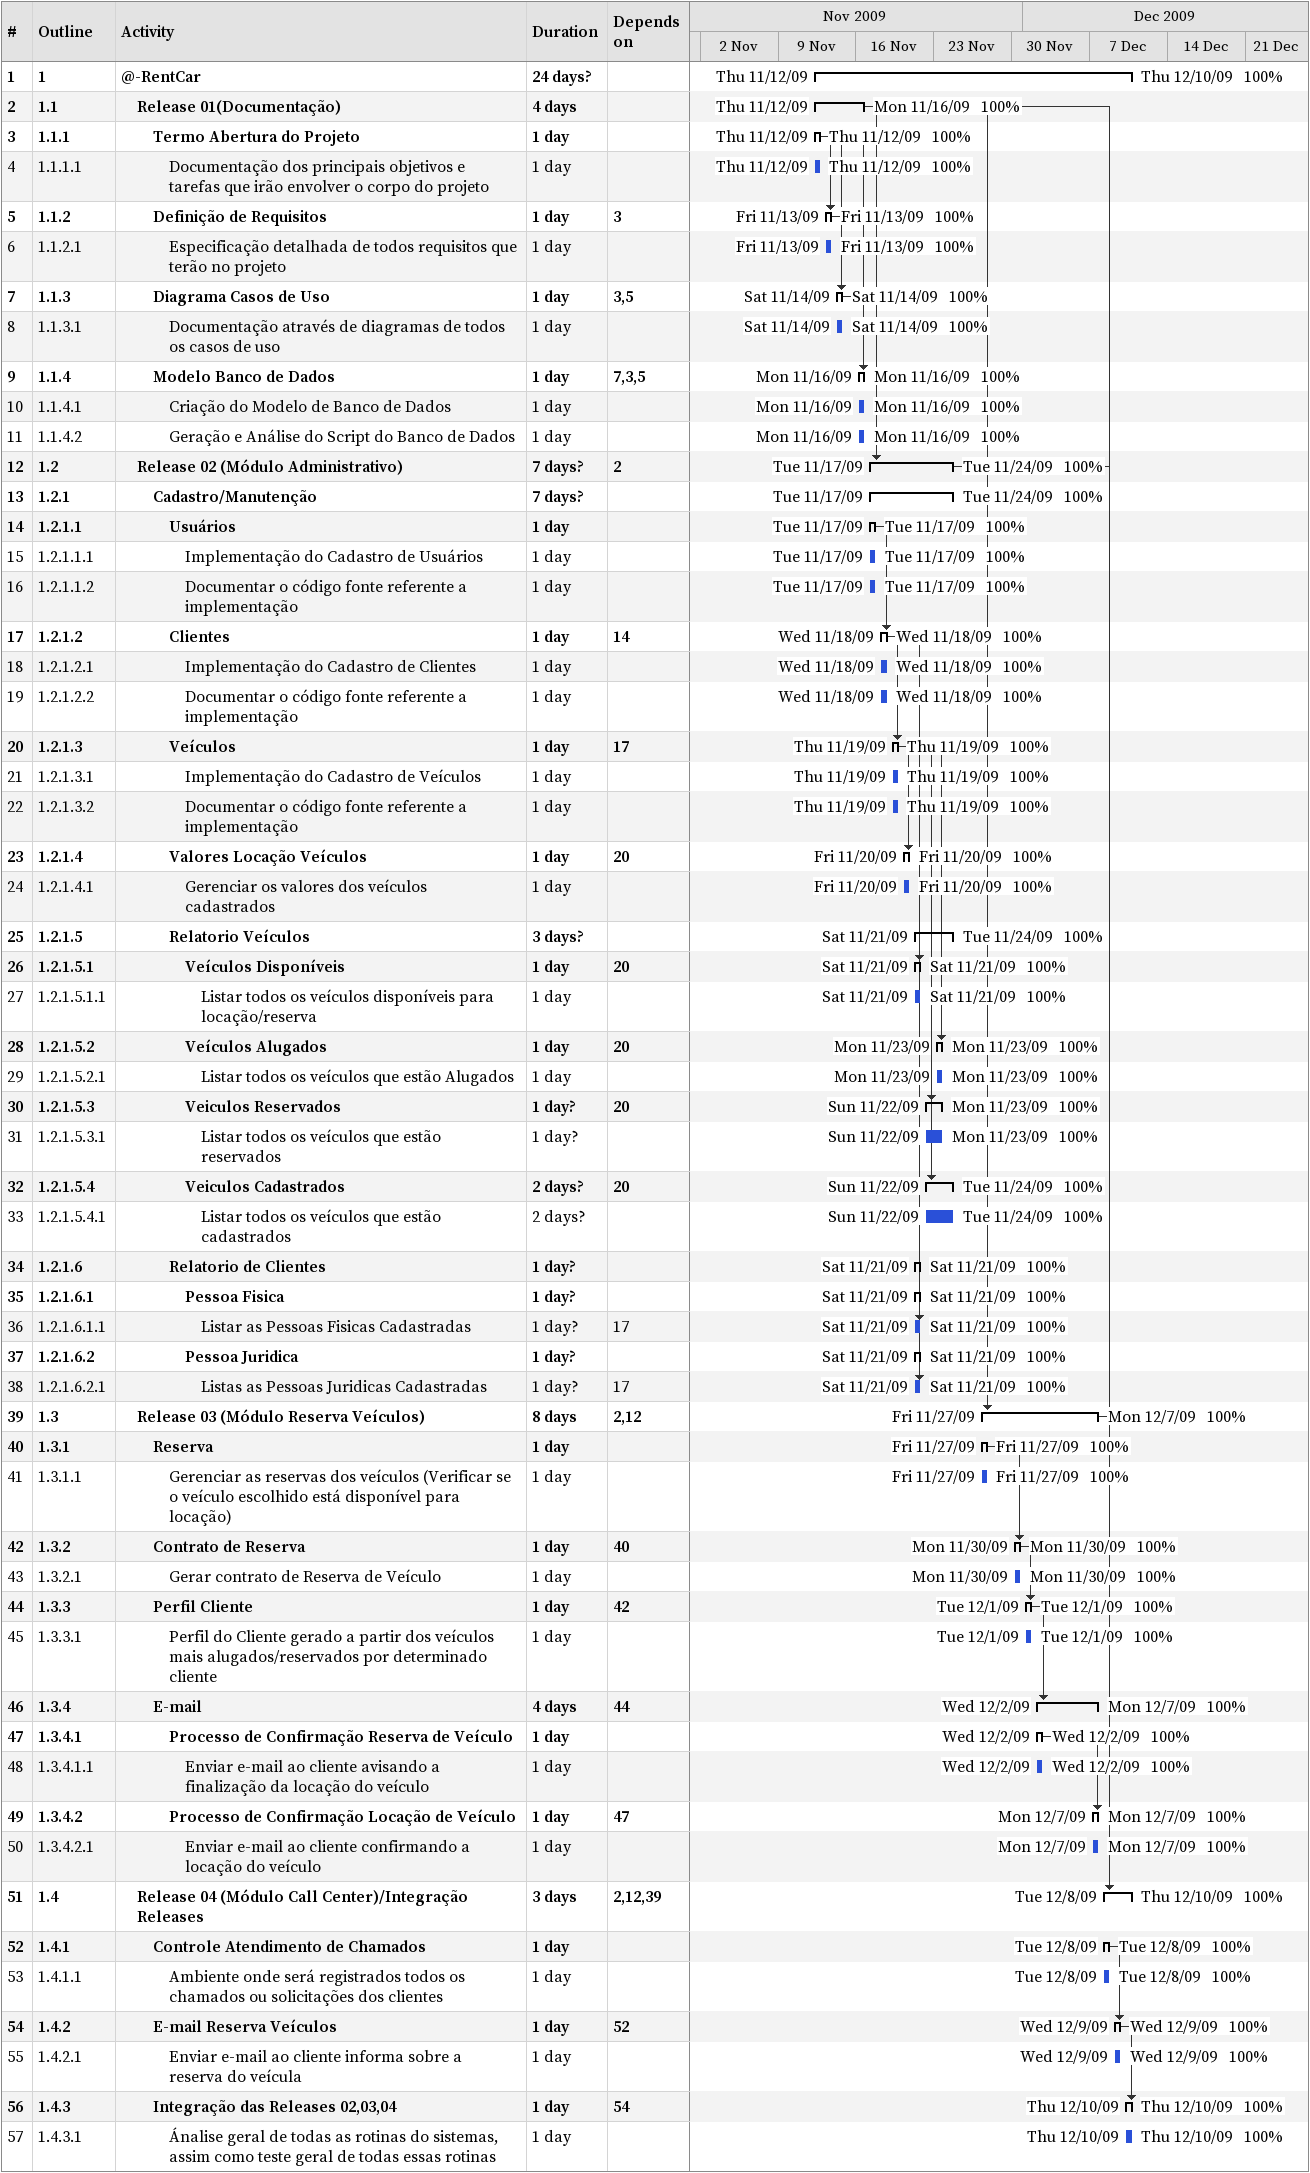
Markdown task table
| ID | WBS | Task | Duration | Start | Finish | Predecessors | % complete |
|---|---|---|---|---|---|---|---|
| 1 | 1 | **@-RentCar** | 24d? | 2009-11-12 | 2009-12-10 |  | 100 |
| 2 | 1.1 | **Release 01(Documentação)** | 4d | 2009-11-12 | 2009-11-16 |  | 100 |
| 3 | 1.1.1 | **Termo Abertura do Projeto** | 1d | 2009-11-12 | 2009-11-12 |  | 100 |
| 4 | 1.1.1.1 | Documentação dos principais objetivos e tarefas que irão envolver o corpo do projeto | 1d | 2009-11-12 | 2009-11-12 |  | 100 |
| 5 | 1.1.2 | **Definição de Requisitos** | 1d | 2009-11-13 | 2009-11-13 | 3 | 100 |
| 6 | 1.1.2.1 | Especificação detalhada de todos requisitos que terão no projeto | 1d | 2009-11-13 | 2009-11-13 |  | 100 |
| 7 | 1.1.3 | **Diagrama Casos de Uso** | 1d | 2009-11-14 | 2009-11-14 | 3, 5 | 100 |
| 8 | 1.1.3.1 | Documentação através de diagramas de todos os casos de uso | 1d | 2009-11-14 | 2009-11-14 |  | 100 |
| 9 | 1.1.4 | **Modelo Banco de Dados** | 1d | 2009-11-16 | 2009-11-16 | 7, 3, 5 | 100 |
| 10 | 1.1.4.1 | Criação do Modelo de Banco de Dados | 1d | 2009-11-16 | 2009-11-16 |  | 100 |
| 11 | 1.1.4.2 | Geração e Análise do Script do Banco de Dados | 1d | 2009-11-16 | 2009-11-16 |  | 100 |
| 12 | 1.2 | **Release 02 (Módulo Administrativo)** | 7d? | 2009-11-17 | 2009-11-24 | 2 | 100 |
| 13 | 1.2.1 | **Cadastro/Manutenção** | 7d? | 2009-11-17 | 2009-11-24 |  | 100 |
| 14 | 1.2.1.1 | **Usuários** | 1d | 2009-11-17 | 2009-11-17 |  | 100 |
| 15 | 1.2.1.1.1 | Implementação do Cadastro de Usuários | 1d | 2009-11-17 | 2009-11-17 |  | 100 |
| 16 | 1.2.1.1.2 | Documentar o código fonte referente a implementação | 1d | 2009-11-17 | 2009-11-17 |  | 100 |
| 17 | 1.2.1.2 | **Clientes** | 1d | 2009-11-18 | 2009-11-18 | 14 | 100 |
| 18 | 1.2.1.2.1 | Implementação do Cadastro de Clientes | 1d | 2009-11-18 | 2009-11-18 |  | 100 |
| 19 | 1.2.1.2.2 | Documentar o código fonte referente a implementação | 1d | 2009-11-18 | 2009-11-18 |  | 100 |
| 20 | 1.2.1.3 | **Veículos** | 1d | 2009-11-19 | 2009-11-19 | 17 | 100 |
| 21 | 1.2.1.3.1 | Implementação do Cadastro de Veículos | 1d | 2009-11-19 | 2009-11-19 |  | 100 |
| 22 | 1.2.1.3.2 | Documentar o código fonte referente a implementação | 1d | 2009-11-19 | 2009-11-19 |  | 100 |
| 23 | 1.2.1.4 | **Valores Locação Veículos** | 1d | 2009-11-20 | 2009-11-20 | 20 | 100 |
| 24 | 1.2.1.4.1 | Gerenciar os valores dos veículos cadastrados | 1d | 2009-11-20 | 2009-11-20 |  | 100 |
| 25 | 1.2.1.5 | **Relatorio Veículos** | 3d? | 2009-11-21 | 2009-11-24 |  | 100 |
| 26 | 1.2.1.5.1 | **Veículos Disponíveis** | 1d | 2009-11-21 | 2009-11-21 | 20 | 100 |
| 27 | 1.2.1.5.1.1 | Listar todos os veículos disponíveis para locação/reserva | 1d | 2009-11-21 | 2009-11-21 |  | 100 |
| 28 | 1.2.1.5.2 | **Veículos Alugados** | 1d | 2009-11-23 | 2009-11-23 | 20 | 100 |
| 29 | 1.2.1.5.2.1 | Listar todos os veículos que estão Alugados | 1d | 2009-11-23 | 2009-11-23 |  | 100 |
| 30 | 1.2.1.5.3 | **Veiculos Reservados** | 1d? | 2009-11-22 | 2009-11-23 | 20 | 100 |
| 31 | 1.2.1.5.3.1 | Listar todos os veículos que estão reservados | 1d? | 2009-11-22 | 2009-11-23 |  | 100 |
| 32 | 1.2.1.5.4 | **Veiculos Cadastrados** | 2d? | 2009-11-22 | 2009-11-24 | 20 | 100 |
| 33 | 1.2.1.5.4.1 | Listar todos os veículos que estão cadastrados | 2d? | 2009-11-22 | 2009-11-24 |  | 100 |
| 34 | 1.2.1.6 | **Relatorio de Clientes** | 1d? | 2009-11-21 | 2009-11-21 |  | 100 |
| 35 | 1.2.1.6.1 | **Pessoa Fisica** | 1d? | 2009-11-21 | 2009-11-21 |  | 100 |
| 36 | 1.2.1.6.1.1 | Listar as Pessoas Fisicas Cadastradas | 1d? | 2009-11-21 | 2009-11-21 | 17 | 100 |
| 37 | 1.2.1.6.2 | **Pessoa Juridica** | 1d? | 2009-11-21 | 2009-11-21 |  | 100 |
| 38 | 1.2.1.6.2.1 | Listas as Pessoas Juridicas Cadastradas | 1d? | 2009-11-21 | 2009-11-21 | 17 | 100 |
| 39 | 1.3 | **Release 03 (Módulo Reserva Veículos)** | 8d | 2009-11-27 | 2009-12-07 | 2, 12 | 100 |
| 40 | 1.3.1 | **Reserva** | 1d | 2009-11-27 | 2009-11-27 |  | 100 |
| 41 | 1.3.1.1 | Gerenciar as reservas dos veículos (Verificar se o veículo escolhido está disponível para locação) | 1d | 2009-11-27 | 2009-11-27 |  | 100 |
| 42 | 1.3.2 | **Contrato de Reserva** | 1d | 2009-11-30 | 2009-11-30 | 40 | 100 |
| 43 | 1.3.2.1 | Gerar contrato de Reserva de Veículo | 1d | 2009-11-30 | 2009-11-30 |  | 100 |
| 44 | 1.3.3 | **Perfil Cliente** | 1d | 2009-12-01 | 2009-12-01 | 42 | 100 |
| 45 | 1.3.3.1 | Perfil do Cliente gerado a partir dos veículos mais alugados/reservados por determinado cliente | 1d | 2009-12-01 | 2009-12-01 |  | 100 |
| 46 | 1.3.4 | **E-mail** | 4d | 2009-12-02 | 2009-12-07 | 44 | 100 |
| 47 | 1.3.4.1 | **Processo de Confirmação Reserva de Veículo** | 1d | 2009-12-02 | 2009-12-02 |  | 100 |
| 48 | 1.3.4.1.1 | Enviar e-mail ao cliente avisando a finalização da locação do veículo | 1d | 2009-12-02 | 2009-12-02 |  | 100 |
| 49 | 1.3.4.2 | **Processo de Confirmação Locação de Veículo** | 1d | 2009-12-07 | 2009-12-07 | 47 | 100 |
| 50 | 1.3.4.2.1 | Enviar e-mail ao cliente confirmando a locação do veículo | 1d | 2009-12-07 | 2009-12-07 |  | 100 |
| 51 | 1.4 | **Release 04 (Módulo Call Center)/Integração Releases** | 3d | 2009-12-08 | 2009-12-10 | 2, 12, 39 | 100 |
| 52 | 1.4.1 | **Controle Atendimento de Chamados** | 1d | 2009-12-08 | 2009-12-08 |  | 100 |
| 53 | 1.4.1.1 | Ambiente onde será registrados todos os chamados ou solicitações dos clientes | 1d | 2009-12-08 | 2009-12-08 |  | 100 |
| 54 | 1.4.2 | **E-mail Reserva Veículos** | 1d | 2009-12-09 | 2009-12-09 | 52 | 100 |
| 55 | 1.4.2.1 | Enviar e-mail ao cliente informa sobre a reserva do veícula | 1d | 2009-12-09 | 2009-12-09 |  | 100 |
| 56 | 1.4.3 | **Integração das Releases 02,03,04** | 1d | 2009-12-10 | 2009-12-10 | 54 | 100 |
| 57 | 1.4.3.1 | Ánalise geral de todas as rotinas do sistemas, assim como teste geral de todas essas rotinas | 1d | 2009-12-10 | 2009-12-10 |  | 100 |
